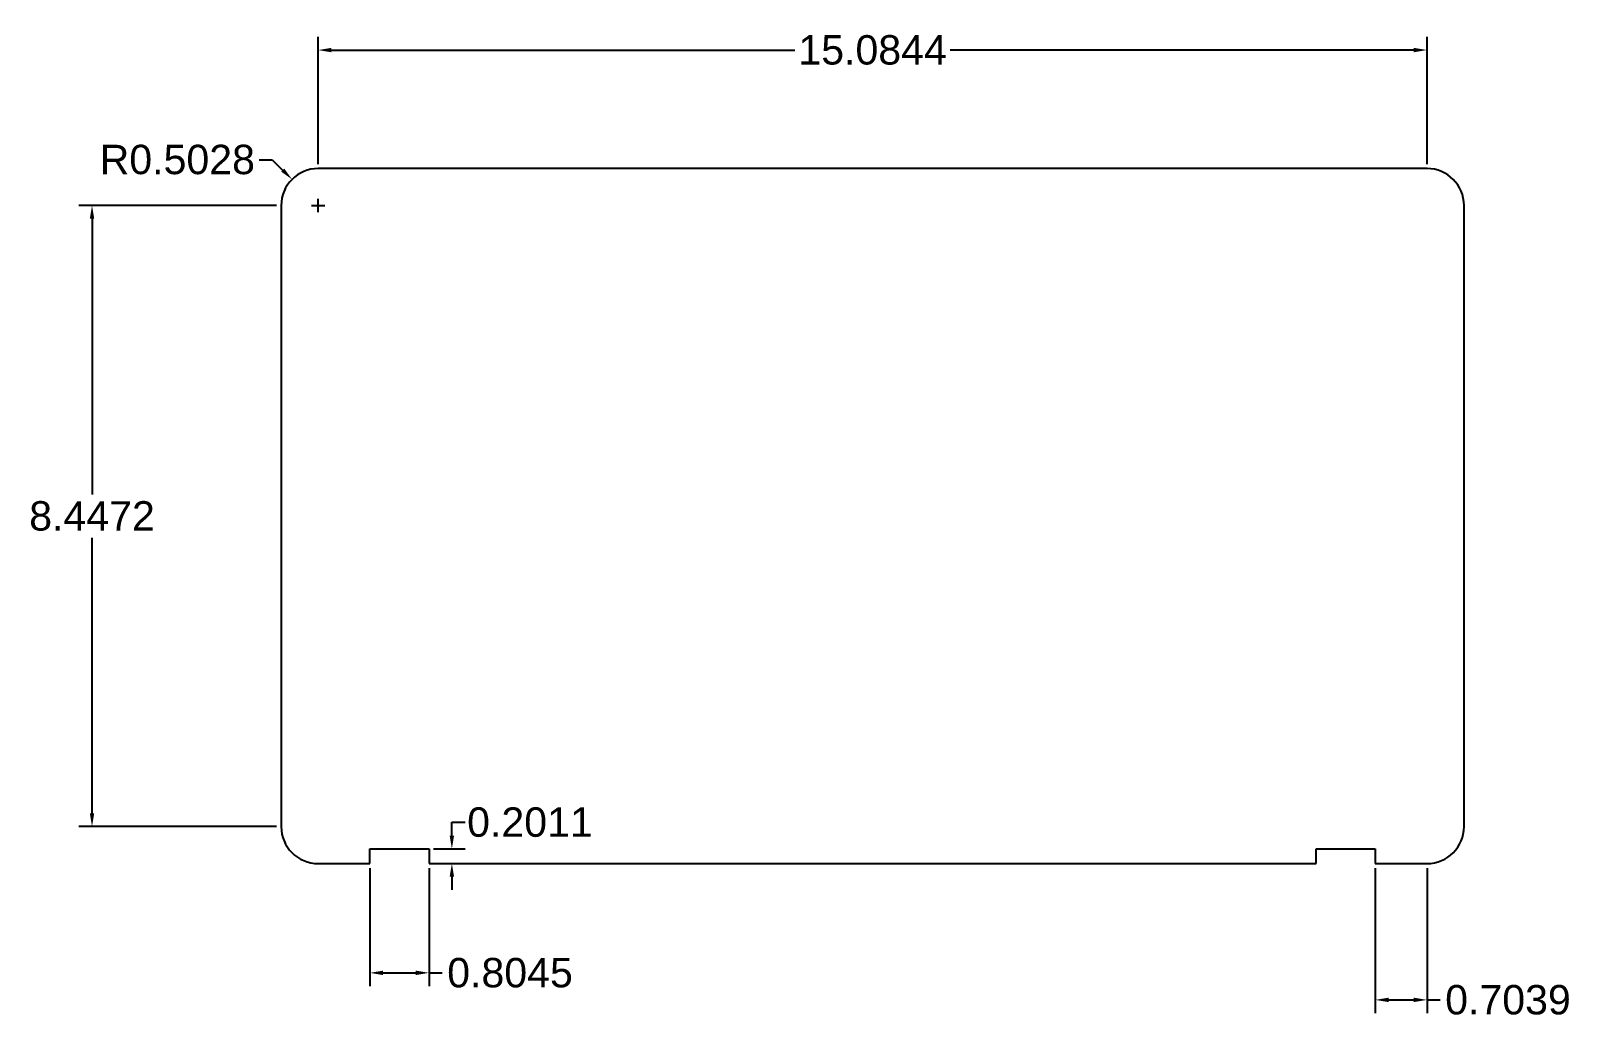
# Model space of a CAD drawing. Header units: inches. Extents: x 1.4 to 22.4, y 13.2 to 26.6.
import ezdxf

# ---------------------------------------------------------------- set-up
doc = ezdxf.new("R2010")
doc.units = ezdxf.units.IN
doc.header["$MEASUREMENT"] = 0
doc.layers.add('Baza 2D', color=1, linetype='Continuous')
doc.layers.add('Cotare', color=3, linetype='Continuous')
doc.styles.get("Standard").update_dxf_attribs({"font": 'arial.ttf'})
doc.dimstyles.get("Standard").update_dxf_attribs({"dimtxt": 0.4, "dimasz": 0.18, "dimexe": 0.18, "dimexo": 0.0625, "dimgap": 0.09, "dimtad": 0, "dimtih": 1, "dimtoh": 1, "dimdec": 4, "dimzin": 0, "dimdsep": 46, "dimtxsty": 'Standard', "dimcen": 0.09, "dimadec": 0, "dimazin": 0, "dimtfac": 1, "dimtdec": 4, "dimtofl": 0, "dimtmove": 0, "dimatfit": 3, "dimfxl": 1, "dimtolj": 1, "dimtzin": 0, "dimarcsym": 0})

# ---------------------------------------------------------------- blocks, each defined once
blk = doc.blocks.new('*D8')
at = {"layer": 'Cotare', "color": 0, "lineweight": -2, "transparency": 16777216}
for p, q in [((4.785, 24.256), (2.094, 24.256)), ((2.274, 24.076), (2.274, 20.327)), ((2.274, 15.989), (2.274, 19.738)), ((4.785, 15.809), (2.094, 15.809))]:
    blk.add_line(p, q, dxfattribs=at)
at = {"layer": 'Cotare', "color": 0, "transparency": 16777216}
for points in [[(2.244, 24.076), (2.304, 24.076), (2.274, 24.256)], [(2.244, 15.989), (2.304, 15.989), (2.274, 15.809)]]:
    blk.add_solid(points, dxfattribs=at)
at = {"layer": 'Defpoints', "color": 0, "transparency": 16777216}
for p in [(2.274, 24.256), (4.847, 24.256), (4.847, 15.809)]:
    blk.add_point(p, dxfattribs=at)
at = {"layer": 'Cotare', "color": 0, "transparency": 16777216, "insert": (2.274, 20.032), "char_height": 0.4, "attachment_point": 5}
blk.add_mtext('\\A1;8.4472', dxfattribs=at)
blk = doc.blocks.new('*D9')
at = {"layer": 'Cotare', "color": 0, "lineweight": -2, "transparency": 16777216}
for p, q in [((5.35, 24.821), (5.35, 26.551)), ((5.53, 26.371), (11.836, 26.371)), ((20.254, 26.371), (13.948, 26.371)), ((20.434, 24.821), (20.434, 26.551))]:
    blk.add_line(p, q, dxfattribs=at)
at = {"layer": 'Cotare', "color": 0, "transparency": 16777216}
for points in [[(5.53, 26.401), (5.53, 26.341), (5.35, 26.371)], [(20.254, 26.401), (20.254, 26.341), (20.434, 26.371)]]:
    blk.add_solid(points, dxfattribs=at)
at = {"layer": 'Defpoints', "color": 0, "transparency": 16777216}
for p in [(20.434, 26.371), (5.35, 24.759), (20.434, 24.759)]:
    blk.add_point(p, dxfattribs=at)
at = {"layer": 'Cotare', "color": 0, "transparency": 16777216, "insert": (12.892, 26.371), "char_height": 0.4, "attachment_point": 5}
blk.add_mtext('\\A1;15.0844', dxfattribs=at)
blk = doc.blocks.new('*D10')
at = {"layer": 'Cotare', "color": 0, "lineweight": -2, "transparency": 16777216}
for p, q in [((4.546, 24.88), (4.726, 24.88)), ((4.726, 24.88), (4.867, 24.739)), ((5.35, 24.166), (5.35, 24.346)), ((5.26, 24.256), (5.44, 24.256))]:
    blk.add_line(p, q, dxfattribs=at)
at = {"layer": 'Cotare', "color": 0, "transparency": 16777216}
blk.add_solid([(4.888, 24.76), (4.846, 24.718), (4.995, 24.612)], dxfattribs=at)
at = {"layer": 'Defpoints', "color": 0, "transparency": 16777216}
for p in [(4.995, 24.612), (5.35, 24.256)]:
    blk.add_point(p, dxfattribs=at)
at = {"layer": 'Cotare', "color": 0, "transparency": 16777216, "insert": (3.434, 24.88), "char_height": 0.4, "attachment_point": 5}
blk.add_mtext('\\A1;R0.5028', dxfattribs=at)
blk = doc.blocks.new('*D11')
at = {"layer": 'Cotare', "color": 0, "lineweight": -2, "transparency": 16777216}
for p, q in [((6.054, 15.244), (6.054, 13.639)), ((6.858, 15.244), (6.858, 13.639)), ((6.234, 13.819), (6.678, 13.819)), ((6.858, 13.819), (7.038, 13.819))]:
    blk.add_line(p, q, dxfattribs=at)
at = {"layer": 'Cotare', "color": 0, "transparency": 16777216}
for points in [[(6.234, 13.849), (6.234, 13.789), (6.054, 13.819)], [(6.678, 13.849), (6.678, 13.789), (6.858, 13.819)]]:
    blk.add_solid(points, dxfattribs=at)
at = {"layer": 'Defpoints', "color": 0, "transparency": 16777216}
for p in [(6.054, 15.306), (6.858, 15.306), (6.858, 13.819)]:
    blk.add_point(p, dxfattribs=at)
at = {"layer": 'Cotare', "color": 0, "transparency": 16777216, "insert": (7.96, 13.819), "char_height": 0.4, "attachment_point": 5}
blk.add_mtext('\\A1;0.8045', dxfattribs=at)
blk = doc.blocks.new('*D12')
at = {"layer": 'Cotare', "color": 0, "lineweight": -2, "transparency": 16777216}
for p, q in [((7.169, 15.687), (7.169, 15.867)), ((7.169, 15.867), (7.349, 15.867)), ((6.921, 15.507), (7.349, 15.507)), ((6.921, 15.306), (7.349, 15.306)), ((7.169, 15.126), (7.169, 14.946))]:
    blk.add_line(p, q, dxfattribs=at)
at = {"layer": 'Cotare', "color": 0, "transparency": 16777216}
for points in [[(7.139, 15.687), (7.199, 15.687), (7.169, 15.507)], [(7.139, 15.126), (7.199, 15.126), (7.169, 15.306)]]:
    blk.add_solid(points, dxfattribs=at)
at = {"layer": 'Defpoints', "color": 0, "transparency": 16777216}
for p in [(6.858, 15.507), (7.169, 15.507), (6.858, 15.306)]:
    blk.add_point(p, dxfattribs=at)
at = {"layer": 'Cotare', "color": 0, "transparency": 16777216, "insert": (8.231, 15.867), "char_height": 0.4, "attachment_point": 5}
blk.add_mtext('\\A1;0.2011', dxfattribs=at)
blk = doc.blocks.new('*D13')
at = {"layer": 'Cotare', "color": 0, "lineweight": -2, "transparency": 16777216}
for p, q in [((19.73, 15.244), (19.73, 13.271)), ((20.434, 15.244), (20.434, 13.271)), ((19.91, 13.451), (20.254, 13.451)), ((20.434, 13.451), (20.614, 13.451))]:
    blk.add_line(p, q, dxfattribs=at)
at = {"layer": 'Cotare', "color": 0, "transparency": 16777216}
for points in [[(19.91, 13.481), (19.91, 13.421), (19.73, 13.451)], [(20.254, 13.481), (20.254, 13.421), (20.434, 13.451)]]:
    blk.add_solid(points, dxfattribs=at)
at = {"layer": 'Defpoints', "color": 0, "transparency": 16777216}
for p in [(19.73, 15.306), (20.434, 15.306), (20.434, 13.451)]:
    blk.add_point(p, dxfattribs=at)
at = {"layer": 'Cotare', "color": 0, "transparency": 16777216, "insert": (21.535, 13.451), "char_height": 0.4, "attachment_point": 5}
blk.add_mtext('\\A1;0.7039', dxfattribs=at)

msp = doc.modelspace()

# ---------------------------------------------------------------- linework, layer by layer
at = {"layer": 'Baza 2D'}
for p, q in [((20.43441, 24.75887), (5.35004, 24.75887)), ((4.84723, 24.25606), (4.84723, 15.80882)), ((20.93721, 15.8088), (20.93721, 24.25607)), ((6.05398, 15.306), (6.05398, 15.50713)), ((6.05398, 15.50713), (6.85848, 15.50713)), ((6.85848, 15.50713), (6.85848, 15.306)), ((18.92596, 15.306), (18.92596, 15.50713)), ((18.92596, 15.50713), (19.73046, 15.50713)), ((19.73046, 15.50713), (19.73046, 15.306)), ((5.35004, 15.306), (6.05398, 15.306)), ((6.85848, 15.306), (18.92596, 15.306)), ((19.73046, 15.306), (20.43441, 15.306))]:
    msp.add_line(p, q, dxfattribs=at)
for centre, radius, start, end in [((5.35004, 24.25606), 0.50281, 90, 180), ((20.43441, 24.25607), 0.5028, 360, 90), ((5.35004, 15.80882), 0.50281, 180, 270), ((20.43441, 15.8088), 0.5028, 270, 0)]:
    msp.add_arc(centre, radius, start, end, dxfattribs=at)

# ---------------------------------------------------------------- dimensions: what is measured, and where the dimension line sits
at = {"layer": 'Cotare'}
for base, p1, p2, picture, middle in [((20.43441, 26.3709), (5.35004, 24.75887), (20.43441, 24.75887), '*D9', (12.89223, 26.3709)), ((6.85848, 13.81859), (6.05398, 15.306), (6.85848, 15.306), '*D11', (7.96027, 13.81859)), ((20.434411, 13.450587), (19.730463, 15.306005), (20.434411, 15.306005), '*D13', (21.535107, 13.450587))]:
    dim = msp.add_linear_dim(base=base, p1=p1, p2=p2, dimstyle='Standard', dxfattribs=at)
    dim.commit()
    dim.dimension.update_dxf_attribs({"geometry": picture, "text_midpoint": middle})
dim = msp.add_radius_dim(center=(5.35004, 24.25606), mpoint=(4.9945, 24.6116), dimstyle='Standard', dxfattribs=at)
dim.commit()
dim.dimension.update_dxf_attribs({"geometry": '*D10', "text_midpoint": (3.4337, 24.8803), "dimtype": 164})
for base, p1, p2, picture, middle in [((2.27385, 24.25606), (4.84723, 15.80882), (4.84723, 24.25606), '*D8', (2.27385, 20.03244)), ((7.16911, 15.50713), (6.85848, 15.306), (6.85848, 15.50713), '*D12', (8.23079, 15.86713))]:
    dim = msp.add_linear_dim(base=base, p1=p1, p2=p2, angle=270, dimstyle='Standard', dxfattribs=at)
    dim.commit()
    dim.dimension.update_dxf_attribs({"geometry": picture, "text_midpoint": middle})

doc.saveas('drawing.dxf')
